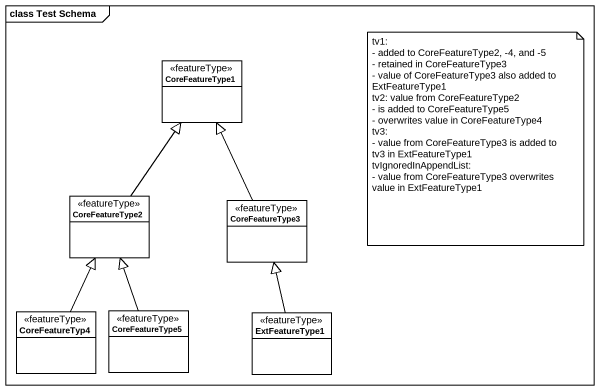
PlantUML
@startuml
mainframe class Test Schema
hide circle
hide empty members
class CoreFeatureType1 <<featureType>>
class CoreFeatureType2 <<featureType>>
class CoreFeatureType3 <<featureType>>
class CoreFeatureTyp4 <<featureType>>
class CoreFeatureType5 <<featureType>>
class ExtFeatureType1 <<featureType>>
CoreFeatureType2 -up-|> CoreFeatureType1
CoreFeatureType3 -up-|> CoreFeatureType1
CoreFeatureTyp4 -up-|> CoreFeatureType2
CoreFeatureType5 -up-|> CoreFeatureType2
ExtFeatureType1 -up-|> CoreFeatureType3
note as N1
  tv1:
  - added to CoreFeatureType2, -4, and -5
  - retained in CoreFeatureType3
  - value of CoreFeatureType3 also added to ExtFeatureType1
  tv2: value from CoreFeatureType2
  - is added to CoreFeatureType5
  - overwrites value in CoreFeatureType4
  tv3:
  - value from CoreFeatureType3 is added to tv3 in ExtFeatureType1
  tvIgnoredInAppendList:
  - value from CoreFeatureType3 overwrites value in ExtFeatureType1
end note
@enduml
